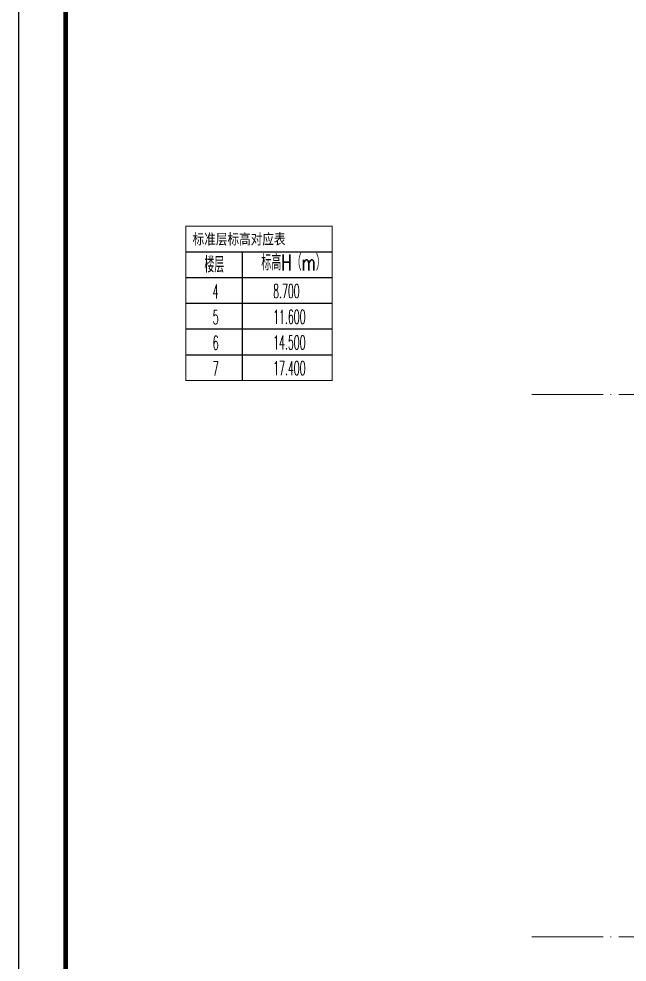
# Model space of a CAD drawing. Extents: x -518115 to 389031, y -231062 to 1628073.
# Drawn here: x 178030 to 181283, y -210740 to -205697 of the extents above; entities that cross this region are included whole.
import ezdxf

# ---------------------------------------------------------------- set-up
doc = ezdxf.new("R2010")
doc.units = 0
doc.header["$LTSCALE"] = 1000
doc.header["$MEASUREMENT"] = 0
doc.linetypes.add('DOTE', pattern=[2.42, 2, -0.2, 0.02, -0.2])
for name, color, linetype in [('C-Sheet-图框', 101, 'Continuous'), ('PUB_TEXT', 4, 'Continuous'), ('图框', 140, 'Continuous')]:
    doc.layers.add(name, color=color, linetype=linetype)
doc.layers.add('DOTE', color=19, linetype='DOTE', lineweight=9)
doc.layers.add('yichutu', color=7, linetype='Continuous', true_color=0xffffff, plot=False)
doc.styles.add('_TCH_DIM', font='SIMPLEX.shx', dxfattribs={"width": 0.7, "bigfont": 'GBCBIG.shx'})
doc.styles.add('宋体', font='', dxfattribs={"height": 50})
doc.styles.get('宋体').set_extended_font_data('SimSun')

# ---------------------------------------------------------------- blocks, each defined once
blk = doc.blocks.new('GFDDDDRG')
at = {"layer": '图框'}
blk.add_lwpolyline([(923310, -107437), (923310, -159999), (893610, -159999), (893610, -107437)], close=True, dxfattribs=at)
blk.add_lwpolyline([(923310, -107437), (923310, -159999), (893610, -159999), (893610, -107437)], close=True, dxfattribs=at)
at = {"layer": '图框', "const_width": 50}
blk.add_lwpolyline([(894110, -159499), (922810, -159499), (922810, -108687), (894110, -108687)], close=True, dxfattribs=at)
blk = doc.blocks.new('yct-1051-594-26275-14850-25-1002.0')
at = {"layer": 'yichutu', "color": 7, "true_color": 0xffffff}
blk.add_lwpolyline([(0, 0), (0, 14850), (26275, 14850), (26275, 0)], close=True, dxfattribs=at)

msp = doc.modelspace()

# ---------------------------------------------------------------- linework, layer by layer
at = {"layer": 'C-Sheet-图框', "color": 0}
for p, q in [((178923.3, -206942.5), (179706.1, -206942.5)), ((178923.3, -206942.5), (179706.1, -206942.5)), ((179223.6, -206942.5), (179223.6, -207630)), ((178923.3, -207080), (179706.1, -207080)), ((178923.3, -207217.5), (179706.1, -207217.5)), ((178923.3, -207355), (179706.1, -207355)), ((178923.3, -207492.5), (179706.1, -207492.5))]:
    msp.add_line(p, q, dxfattribs=at)
at = {"layer": 'C-Sheet-图框', "color": 0, "const_width": 6}
msp.add_lwpolyline([(178923.3, -207630), (179706.1, -207630), (179706.1, -206805), (178923.3, -206805)], close=True, dxfattribs=at)
at = {"layer": 'DOTE', "linetype": 'DOTE', "ltscale": 0.2}
for p, q in [((184541.9, -207705), (180773.1, -207705)), ((184541.9, -210605), (180773.1, -210605))]:
    msp.add_line(p, q, dxfattribs=at)

# ---------------------------------------------------------------- block references
at = {"xscale": 0.5, "yscale": 0.5, "zscale": 0.5}
msp.add_blockref('GFDDDDRG', (-268774.4, -141678.5), dxfattribs=at)
at = {"layer": 'yichutu', "rotation": 270}
msp.add_blockref('yct-1051-594-26275-14850-25-1002.0', (178030.5, -195397), dxfattribs=at)

# ---------------------------------------------------------------- texts
at = {"layer": 'PUB_TEXT', "color": 2, "style": '宋体', "width": 0.8}
msp.add_text('标准层标高对应表', height=56.96, dxfattribs=at).set_placement((178959.3, -206902.6))
at = {"layer": 'PUB_TEXT', "style": '_TCH_DIM'}
for s, height, width, p in [('楼层', 84.4, 0.7, (179022.4, -207053.1)), ('标高H（m）', 84.4, 0.7, (179326.9, -207042)), ('4', 74.4, 0.494118, (179066.7, -207191.2)), ('8.700', 74.38, 0.494118, (179390.1, -207189.3)), ('5', 74.4, 0.494118, (179066.7, -207328.7)), ('11.600', 74.38, 0.494118, (179390.1, -207326.8)), ('6', 74.4, 0.494118, (179066.7, -207466.2)), ('14.500', 74.38, 0.494118, (179390.1, -207464.3)), ('7', 74.4, 0.494118, (179066.7, -207603.7)), ('17.400', 74.38, 0.494118, (179390.1, -207601.8))]:
    msp.add_text(s, height=height, dxfattribs=dict(at, width=width)).set_placement(p)

doc.saveas('drawing.dxf')
